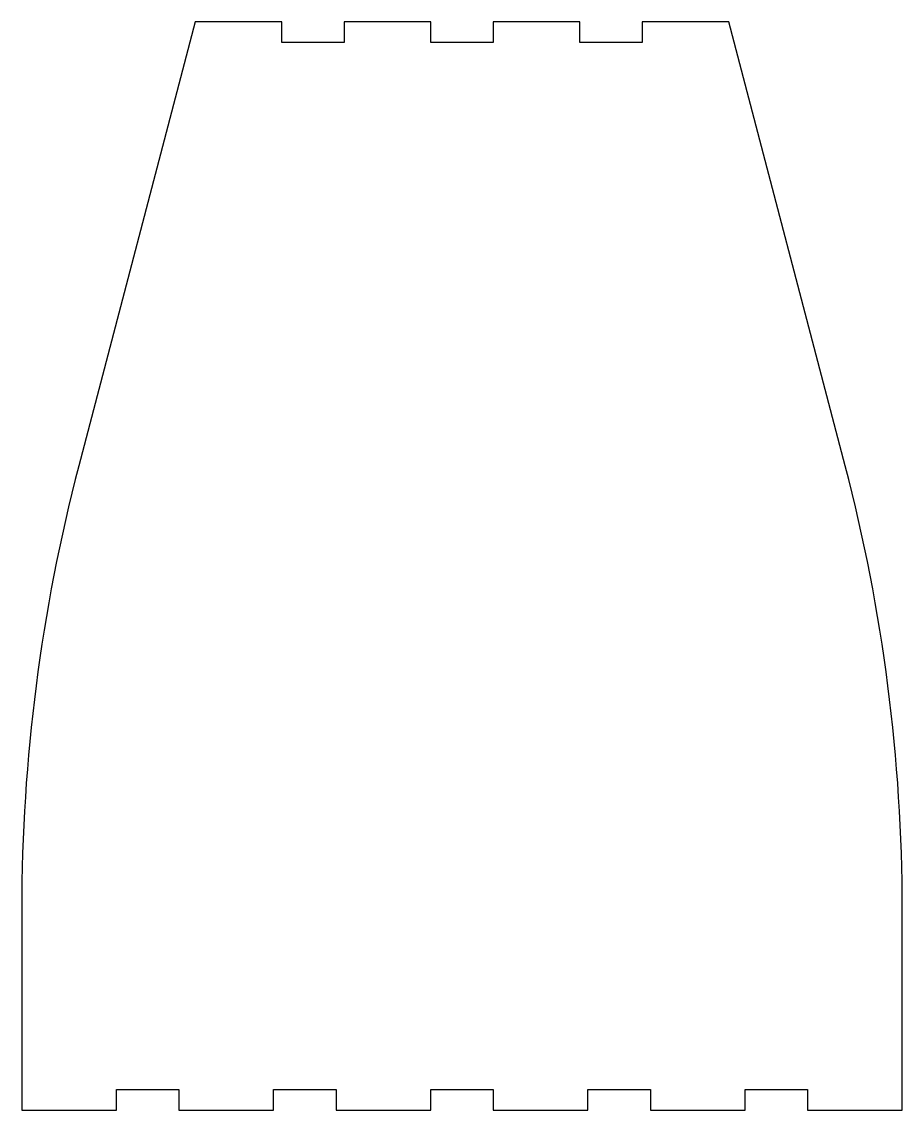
# Model space of a CAD drawing. Header units: millimetres. Extents: x -64 to 64, y -91 to 66.
import ezdxf

# ---------------------------------------------------------------- set-up
doc = ezdxf.new("R2010")
doc.units = ezdxf.units.MM
doc.layers.get('0').update_dxf_attribs({"linetype": 'CONTINUOUS'})

msp = doc.modelspace()

# ---------------------------------------------------------------- linework, layer by layer
msp.add_lwpolyline([(26, 63), (17, 63), (17, 66), (4.5, 66), (4.5, 63), (-4.5, 63), (-4.5, 66), (-17, 66), (-17, 63), (-26, 63), (-26, 66), (-38.5, 66), (-55.27, 1.94, 0.064096), (-63.5, -62), (-63.5, -91), (-49.83, -91), (-49.83, -88), (-40.83, -88), (-40.83, -91), (-27.17, -91), (-27.17, -88), (-18.17, -88), (-18.17, -91), (-4.5, -91), (-4.5, -88), (4.5, -88), (4.5, -91), (18.17, -91), (18.17, -88), (27.17, -88), (27.17, -91), (40.83, -91), (40.83, -88), (49.83, -88), (49.83, -91), (63.5, -91), (63.5, -62, 0.064096), (55.27, 1.94), (38.5, 66), (26, 66)], format="xyb", close=True)

doc.saveas('drawing.dxf')
